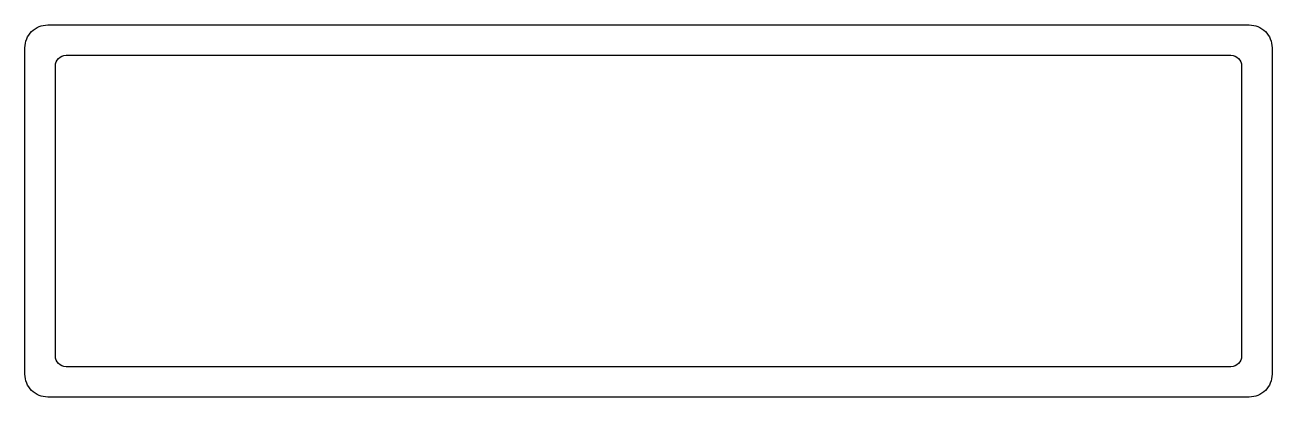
# Model space of a CAD drawing. Extents: x 111.4 to 193.4, y 212.3 to 236.8.
import ezdxf

# ---------------------------------------------------------------- set-up
doc = ezdxf.new("R2010")
doc.units = 0
doc.layers.add('ANA', color=220, linetype='CONTINUOUS')

msp = doc.modelspace()

# ---------------------------------------------------------------- linework, layer by layer
at = {"layer": 'ANA', "color": 0}
for points in [[(112.877, 212.282, -0.414214), (111.377, 213.782), (111.377, 235.282, -0.414214), (112.877, 236.782), (191.877, 236.782, -0.414214), (193.377, 235.282), (193.377, 213.782, -0.414214), (191.877, 212.282)], [(113.377, 214.982), (113.377, 234.082, -0.414214), (114.077, 234.782), (190.677, 234.782, -0.414214), (191.377, 234.082), (191.377, 214.982, -0.414214), (190.677, 214.282), (114.077, 214.282, -0.414214)]]:
    msp.add_lwpolyline(points, format="xyb", close=True, dxfattribs=at)

doc.saveas('drawing.dxf')
